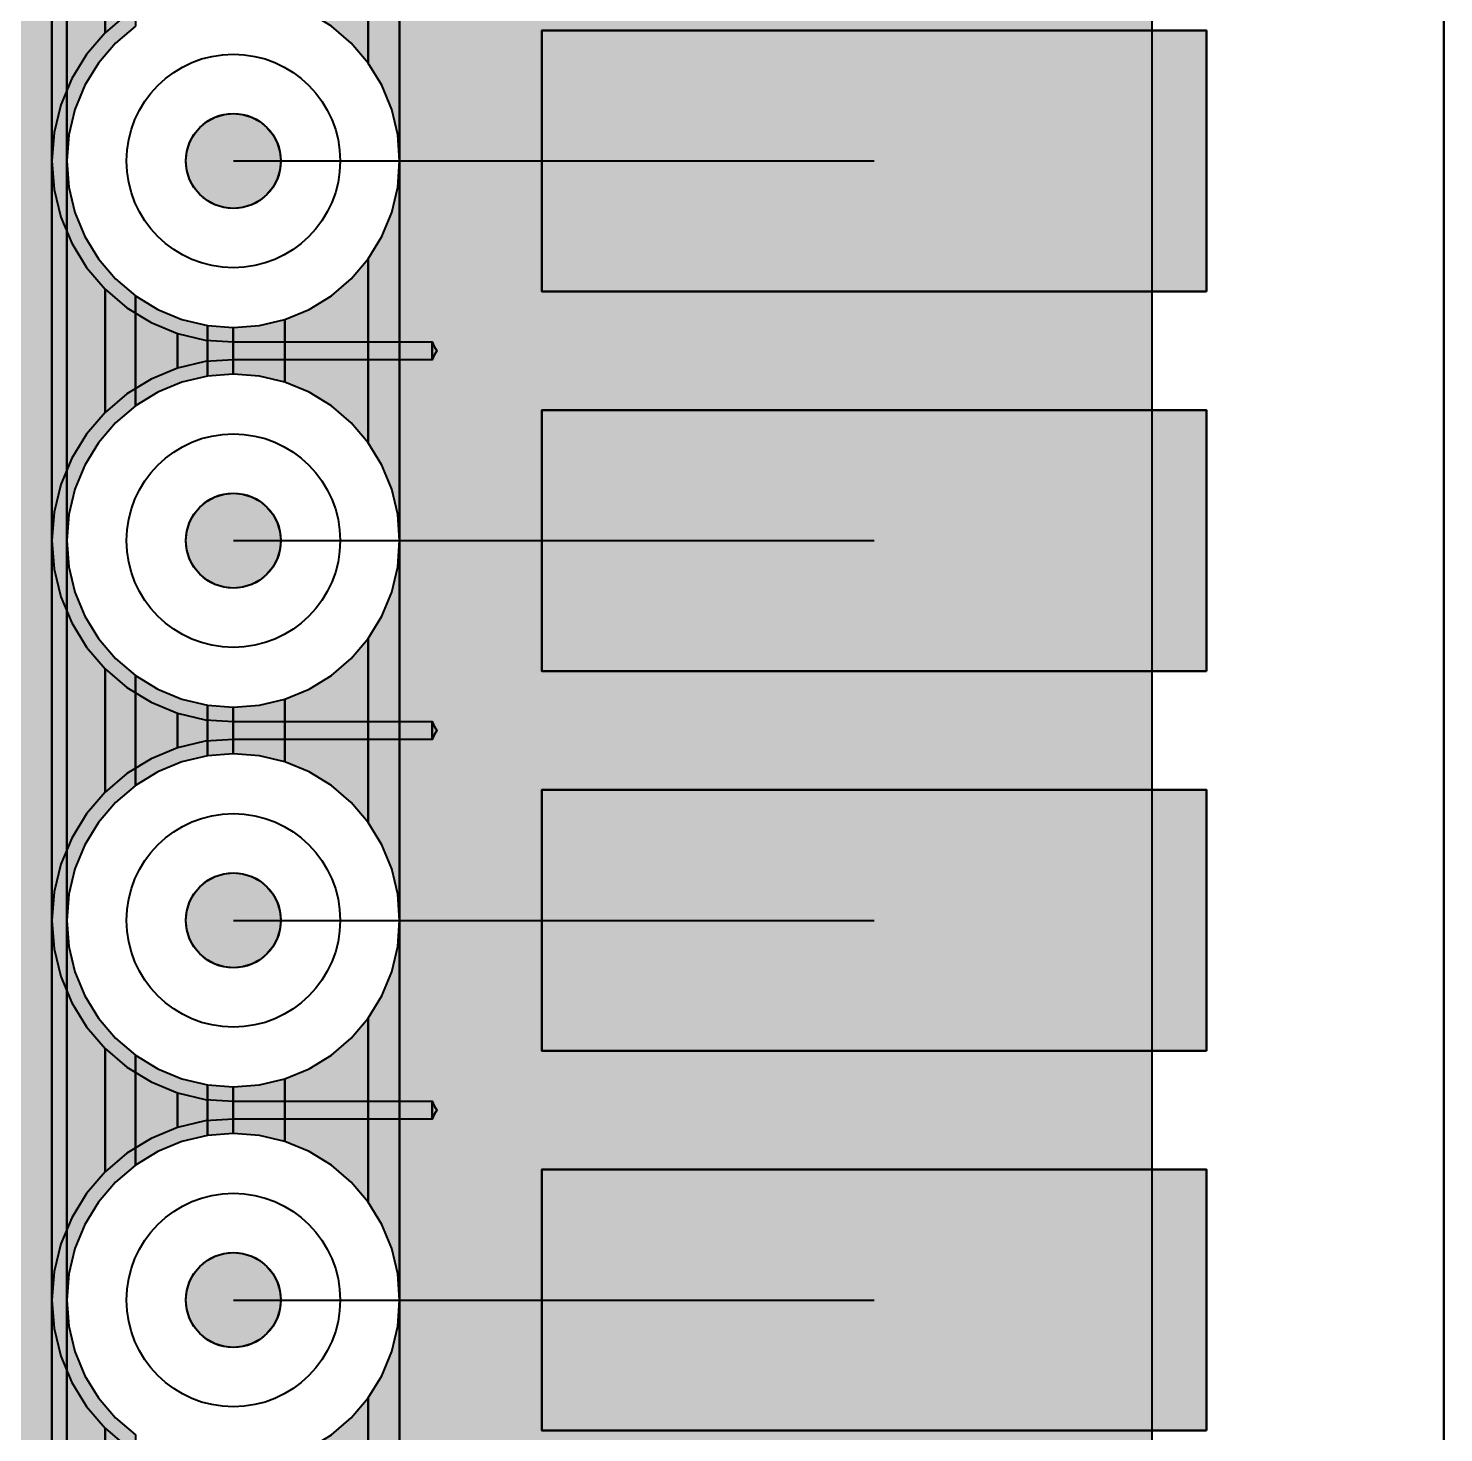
# Model space of a CAD drawing. Header units: millimetres. Extents: x 3.5 to 57, y 2.4 to 42.4.
# Drawn here: x 53.988 to 56.97, y 25.348 to 28.307 of the extents above; entities that cross this region are included whole.
import ezdxf

# ---------------------------------------------------------------- set-up
doc = ezdxf.new("R2010")
doc.units = ezdxf.units.MM
for name, color, linetype in [('bottom_copper', 7, 'Continuous'), ('drill_plated', 7, 'Continuous'), ('outline', 7, 'Continuous'), ('top_copper', 7, 'Continuous'), ('top_silk', 7, 'Continuous')]:
    doc.layers.add(name, color=color, linetype=linetype)

# ---------------------------------------------------------------- blocks, each defined once
blk = doc.blocks.new('Block734')
at = {"layer": 'bottom_copper', "lineweight": 40}
for points in [[(0.1755, 16.9418), (0.1398, 16.9837), (0.0979, 17.0194), (0.0509, 17.0482), (0, 17.0693), (0, 22.5001), (0.1755, 22.5001), (0.1755, 16.9418)], [(0.2415, 16.7354), (0.2383, 16.7903), (0.2254, 16.8439), (0.2043, 16.8948), (0.1755, 16.9418), (0.1755, 22.5001), (0.2415, 22.5001), (0.2415, 16.7354)], [(1.8268, 0), (0.2415, 0), (0.2415, 22.5001), (1.8268, 22.5001), (1.8268, 0)], [(0.2415, 15.9354), (0.2383, 15.9903), (0.2254, 16.0439), (0.2043, 16.0948), (0.1755, 16.1418), (0.1755, 16.529), (0.2043, 16.576), (0.2254, 16.6269), (0.2383, 16.6805), (0.2415, 16.7354), (0.2415, 15.9354)], [(0.1755, 16.1418), (0.1398, 16.1837), (0.0979, 16.2194), (0.0509, 16.2482), (0, 16.2693), (0, 16.4015), (0.0509, 16.4226), (0.0979, 16.4514), (0.1398, 16.4871), (0.1755, 16.529), (0.1755, 16.1418)], [(0, 16.2693), (-0.0536, 16.2822), (-0.1085, 16.2865), (-0.109, 16.2864), (-0.109, 16.3844), (-0.1085, 16.3843), (-0.0536, 16.3886), (0, 16.4015), (0, 16.2693)], [(0.2415, 15.1354), (0.2383, 15.1903), (0.2254, 15.2439), (0.2043, 15.2948), (0.1755, 15.3418), (0.1755, 15.7291), (0.2043, 15.776), (0.2254, 15.8269), (0.2383, 15.8805), (0.2415, 15.9354), (0.2415, 15.1354)], [(0.1755, 15.3418), (0.1398, 15.3837), (0.0979, 15.4194), (0.0509, 15.4482), (0, 15.4693), (0, 15.6015), (0.0509, 15.6226), (0.0979, 15.6514), (0.1398, 15.6872), (0.1755, 15.7291), (0.1755, 15.3418)], [(0, 15.4693), (-0.0536, 15.4822), (-0.1085, 15.4865), (-0.109, 15.4864), (-0.109, 15.5844), (-0.1085, 15.5843), (-0.0536, 15.5887), (0, 15.6015), (0, 15.4693)], [(0.2415, 14.3354), (0.2383, 14.3903), (0.2254, 14.4439), (0.2043, 14.4948), (0.1755, 14.5418), (0.1755, 14.929), (0.2043, 14.976), (0.2254, 15.0269), (0.2383, 15.0805), (0.2415, 15.1354), (0.2415, 14.3354)], [(0.1755, 14.5418), (0.1398, 14.5837), (0.0979, 14.6194), (0.0509, 14.6482), (0, 14.6693), (0, 14.8015), (0.0509, 14.8226), (0.0979, 14.8514), (0.1398, 14.8871), (0.1755, 14.929), (0.1755, 14.5418)], [(0, 14.6693), (-0.0536, 14.6822), (-0.1085, 14.6865), (-0.109, 14.6864), (-0.109, 14.7844), (-0.1085, 14.7843), (-0.0536, 14.7886), (0, 14.8015), (0, 14.6693)], [(0.2415, 13.5354), (0.2383, 13.5903), (0.2254, 13.6439), (0.2043, 13.6948), (0.1755, 13.7418), (0.1755, 14.129), (0.2043, 14.176), (0.2254, 14.2269), (0.2383, 14.2805), (0.2415, 14.3354), (0.2415, 13.5354)], [(0.1755, 13.7418), (0.1398, 13.7837), (0.0979, 13.8194), (0.0509, 13.8482), (0, 13.8693), (0, 14.0015), (0.0509, 14.0226), (0.0979, 14.0514), (0.1398, 14.0871), (0.1755, 14.129), (0.1755, 13.7418)]]:
    blk.add_hatch(color=7, dxfattribs=at).paths.add_polyline_path(points, flags=0)
at = {"layer": 'bottom_copper', "color": 7, "lineweight": 40}
for points in [[(0.1755, 16.9418), (0.1398, 16.9837), (0.0979, 17.0194), (0.0509, 17.0482), (0, 17.0693), (0, 22.5001), (0.1755, 22.5001), (0.1755, 16.9418)], [(0.2415, 16.7354), (0.2383, 16.7903), (0.2254, 16.8439), (0.2043, 16.8948), (0.1755, 16.9418), (0.1755, 22.5001), (0.2415, 22.5001), (0.2415, 16.7354)], [(1.8268, 0), (0.2415, 0), (0.2415, 22.5001), (1.8268, 22.5001), (1.8268, 0)], [(0.2415, 15.9354), (0.2383, 15.9903), (0.2254, 16.0439), (0.2043, 16.0948), (0.1755, 16.1418), (0.1755, 16.529), (0.2043, 16.576), (0.2254, 16.6269), (0.2383, 16.6805), (0.2415, 16.7354), (0.2415, 15.9354)], [(0.1755, 16.1418), (0.1398, 16.1837), (0.0979, 16.2194), (0.0509, 16.2482), (0, 16.2693), (0, 16.4015), (0.0509, 16.4226), (0.0979, 16.4514), (0.1398, 16.4871), (0.1755, 16.529), (0.1755, 16.1418)], [(0, 16.2693), (-0.0536, 16.2822), (-0.1085, 16.2865), (-0.109, 16.2864), (-0.109, 16.3844), (-0.1085, 16.3843), (-0.0536, 16.3886), (0, 16.4015), (0, 16.2693)], [(0.2415, 15.1354), (0.2383, 15.1903), (0.2254, 15.2439), (0.2043, 15.2948), (0.1755, 15.3418), (0.1755, 15.7291), (0.2043, 15.776), (0.2254, 15.8269), (0.2383, 15.8805), (0.2415, 15.9354), (0.2415, 15.1354)], [(0.1755, 15.3418), (0.1398, 15.3837), (0.0979, 15.4194), (0.0509, 15.4482), (0, 15.4693), (0, 15.6015), (0.0509, 15.6226), (0.0979, 15.6514), (0.1398, 15.6872), (0.1755, 15.7291), (0.1755, 15.3418)], [(0, 15.4693), (-0.0536, 15.4822), (-0.1085, 15.4865), (-0.109, 15.4864), (-0.109, 15.5844), (-0.1085, 15.5843), (-0.0536, 15.5887), (0, 15.6015), (0, 15.4693)], [(0.2415, 14.3354), (0.2383, 14.3903), (0.2254, 14.4439), (0.2043, 14.4948), (0.1755, 14.5418), (0.1755, 14.929), (0.2043, 14.976), (0.2254, 15.0269), (0.2383, 15.0805), (0.2415, 15.1354), (0.2415, 14.3354)], [(0.1755, 14.5418), (0.1398, 14.5837), (0.0979, 14.6194), (0.0509, 14.6482), (0, 14.6693), (0, 14.8015), (0.0509, 14.8226), (0.0979, 14.8514), (0.1398, 14.8871), (0.1755, 14.929), (0.1755, 14.5418)], [(0, 14.6693), (-0.0536, 14.6822), (-0.1085, 14.6865), (-0.109, 14.6864), (-0.109, 14.7844), (-0.1085, 14.7843), (-0.0536, 14.7886), (0, 14.8015), (0, 14.6693)], [(0.2415, 13.5354), (0.2383, 13.5903), (0.2254, 13.6439), (0.2043, 13.6948), (0.1755, 13.7418), (0.1755, 14.129), (0.2043, 14.176), (0.2254, 14.2269), (0.2383, 14.2805), (0.2415, 14.3354), (0.2415, 13.5354)], [(0.1755, 13.7418), (0.1398, 13.7837), (0.0979, 13.8194), (0.0509, 13.8482), (0, 13.8693), (0, 14.0015), (0.0509, 14.0226), (0.0979, 14.0514), (0.1398, 14.0871), (0.1755, 14.129), (0.1755, 13.7418)]]:
    blk.add_lwpolyline(points, close=True, dxfattribs=at)
blk = doc.blocks.new('Block2128')
at = {"layer": 'bottom_copper', "lineweight": 40}
for points in [[(4.3404, 8.4999), (0.6267, 8.4999), (0.6267, 31), (4.3404, 31), (4.3404, 8.4999)], [(4.4851, 25.5193), (4.4432, 25.4836), (4.4075, 25.4417), (4.3787, 25.3947), (4.3576, 25.3438), (4.3447, 25.2902), (4.3404, 25.2353), (4.3404, 31), (4.4851, 31), (4.4851, 25.5193)], [(4.4851, 24.7193), (4.4432, 24.6836), (4.4075, 24.6417), (4.3787, 24.5947), (4.3576, 24.5438), (4.3447, 24.4902), (4.3404, 24.4353), (4.3404, 25.2353), (4.3447, 25.1804), (4.3576, 25.1268), (4.3787, 25.0759), (4.4075, 25.0289), (4.4432, 24.987), (4.4851, 24.9513), (4.4851, 24.7193)], [(4.6366, 24.7821), (4.583, 24.7692), (4.5321, 24.7481), (4.4851, 24.7193), (4.4851, 24.9513), (4.5321, 24.9225), (4.583, 24.9014), (4.6366, 24.8885), (4.6366, 24.7821)], [(4.691, 24.7863), (4.6366, 24.7821), (4.6366, 24.8885), (4.691, 24.8843), (4.691, 24.7863)], [(4.4851, 23.9193), (4.4432, 23.8836), (4.4075, 23.8417), (4.3787, 23.7947), (4.3576, 23.7438), (4.3447, 23.6902), (4.3404, 23.6353), (4.3404, 24.4353), (4.3447, 24.3804), (4.3576, 24.3268), (4.3787, 24.2759), (4.4075, 24.229), (4.4432, 24.1871), (4.4851, 24.1513), (4.4851, 23.9193)], [(4.6366, 23.9821), (4.583, 23.9692), (4.5321, 23.9481), (4.4851, 23.9193), (4.4851, 24.1513), (4.5321, 24.1225), (4.583, 24.1014), (4.6366, 24.0886), (4.6366, 23.9821)], [(4.691, 23.9863), (4.6366, 23.9821), (4.6366, 24.0886), (4.691, 24.0843), (4.691, 23.9863)], [(4.4851, 23.1193), (4.4432, 23.0836), (4.4075, 23.0417), (4.3787, 22.9947), (4.3576, 22.9438), (4.3447, 22.8902), (4.3404, 22.8353), (4.3404, 23.6353), (4.3447, 23.5804), (4.3576, 23.5268), (4.3787, 23.4759), (4.4075, 23.4289), (4.4432, 23.387), (4.4851, 23.3513), (4.4851, 23.1193)], [(4.6366, 23.1821), (4.583, 23.1692), (4.5321, 23.1481), (4.4851, 23.1193), (4.4851, 23.3513), (4.5321, 23.3225), (4.583, 23.3014), (4.6366, 23.2885), (4.6366, 23.1821)], [(4.691, 23.1863), (4.6366, 23.1821), (4.6366, 23.2885), (4.691, 23.2843), (4.691, 23.1863)], [(4.4851, 22.3193), (4.4432, 22.2836), (4.4075, 22.2417), (4.3787, 22.1947), (4.3576, 22.1438), (4.3447, 22.0902), (4.3404, 22.0353), (4.3404, 22.8353), (4.3447, 22.7804), (4.3576, 22.7268), (4.3787, 22.6759), (4.4075, 22.6289), (4.4432, 22.587), (4.4851, 22.5513), (4.4851, 22.3193)]]:
    blk.add_hatch(color=7, dxfattribs=at).paths.add_polyline_path(points, flags=0)
at = {"layer": 'bottom_copper', "color": 7, "lineweight": 40}
for points in [[(4.3404, 8.4999), (0.6267, 8.4999), (0.6267, 31), (4.3404, 31), (4.3404, 8.4999)], [(4.4851, 25.5193), (4.4432, 25.4836), (4.4075, 25.4417), (4.3787, 25.3947), (4.3576, 25.3438), (4.3447, 25.2902), (4.3404, 25.2353), (4.3404, 31), (4.4851, 31), (4.4851, 25.5193)], [(4.4851, 24.7193), (4.4432, 24.6836), (4.4075, 24.6417), (4.3787, 24.5947), (4.3576, 24.5438), (4.3447, 24.4902), (4.3404, 24.4353), (4.3404, 25.2353), (4.3447, 25.1804), (4.3576, 25.1268), (4.3787, 25.0759), (4.4075, 25.0289), (4.4432, 24.987), (4.4851, 24.9513), (4.4851, 24.7193)], [(4.6366, 24.7821), (4.583, 24.7692), (4.5321, 24.7481), (4.4851, 24.7193), (4.4851, 24.9513), (4.5321, 24.9225), (4.583, 24.9014), (4.6366, 24.8885), (4.6366, 24.7821)], [(4.691, 24.7863), (4.6366, 24.7821), (4.6366, 24.8885), (4.691, 24.8843), (4.691, 24.7863)], [(4.4851, 23.9193), (4.4432, 23.8836), (4.4075, 23.8417), (4.3787, 23.7947), (4.3576, 23.7438), (4.3447, 23.6902), (4.3404, 23.6353), (4.3404, 24.4353), (4.3447, 24.3804), (4.3576, 24.3268), (4.3787, 24.2759), (4.4075, 24.229), (4.4432, 24.1871), (4.4851, 24.1513), (4.4851, 23.9193)], [(4.6366, 23.9821), (4.583, 23.9692), (4.5321, 23.9481), (4.4851, 23.9193), (4.4851, 24.1513), (4.5321, 24.1225), (4.583, 24.1014), (4.6366, 24.0886), (4.6366, 23.9821)], [(4.691, 23.9863), (4.6366, 23.9821), (4.6366, 24.0886), (4.691, 24.0843), (4.691, 23.9863)], [(4.4851, 23.1193), (4.4432, 23.0836), (4.4075, 23.0417), (4.3787, 22.9947), (4.3576, 22.9438), (4.3447, 22.8902), (4.3404, 22.8353), (4.3404, 23.6353), (4.3447, 23.5804), (4.3576, 23.5268), (4.3787, 23.4759), (4.4075, 23.4289), (4.4432, 23.387), (4.4851, 23.3513), (4.4851, 23.1193)], [(4.6366, 23.1821), (4.583, 23.1692), (4.5321, 23.1481), (4.4851, 23.1193), (4.4851, 23.3513), (4.5321, 23.3225), (4.583, 23.3014), (4.6366, 23.2885), (4.6366, 23.1821)], [(4.691, 23.1863), (4.6366, 23.1821), (4.6366, 23.2885), (4.691, 23.2843), (4.691, 23.1863)], [(4.4851, 22.3193), (4.4432, 22.2836), (4.4075, 22.2417), (4.3787, 22.1947), (4.3576, 22.1438), (4.3447, 22.0902), (4.3404, 22.0353), (4.3404, 22.8353), (4.3447, 22.7804), (4.3576, 22.7268), (4.3787, 22.6759), (4.4075, 22.6289), (4.4432, 22.587), (4.4851, 22.5513), (4.4851, 22.3193)]]:
    blk.add_lwpolyline(points, close=True, dxfattribs=at)
blk = doc.blocks.new('Block21995')
at = {"layer": 'top_copper', "lineweight": 40}
for points in [[(3.6826, 8.4999), (1.7696, 8.4999), (1.7696, 31), (3.6826, 31), (3.6826, 8.4999)], [(3.7946, 25.5055), (3.7556, 25.4599), (3.7243, 25.4088), (3.7013, 25.3534), (3.6873, 25.2951), (3.6826, 25.2353), (3.6826, 31), (3.7946, 31), (3.7946, 25.5055)], [(3.9467, 25.5988), (3.8913, 25.5758), (3.8402, 25.5445), (3.7946, 25.5055), (3.7946, 31), (3.9467, 31), (3.9467, 25.5988)], [(3.7946, 24.7056), (3.7556, 24.6599), (3.7243, 24.6088), (3.7013, 24.5534), (3.6873, 24.4951), (3.6826, 24.4353), (3.6826, 25.2353), (3.6873, 25.1755), (3.7013, 25.1172), (3.7243, 25.0618), (3.7556, 25.0107), (3.7946, 24.9651), (3.7946, 24.7056)], [(3.9467, 24.7988), (3.8913, 24.7758), (3.8402, 24.7445), (3.7946, 24.7056), (3.7946, 24.9651), (3.8402, 24.9261), (3.8913, 24.8948), (3.9467, 24.8718), (3.9467, 24.7988)], [(4.4838, 24.8163), (4.0648, 24.8163), (4.005, 24.8128), (3.9467, 24.7988), (3.9467, 24.8718), (4.005, 24.8578), (4.0648, 24.8543), (4.4838, 24.8543), (4.4838, 24.8163)], [(4.4878, 24.826), (4.4838, 24.8163), (4.4838, 24.8543), (4.4878, 24.8446), (4.4935, 24.8353), (4.4878, 24.826)], [(3.7946, 23.9055), (3.7556, 23.8599), (3.7243, 23.8088), (3.7013, 23.7534), (3.6873, 23.6951), (3.6826, 23.6353), (3.6826, 24.4353), (3.6873, 24.3755), (3.7013, 24.3172), (3.7243, 24.2618), (3.7556, 24.2107), (3.7946, 24.1651), (3.7946, 23.9055)], [(3.9467, 23.9988), (3.8913, 23.9758), (3.8402, 23.9445), (3.7946, 23.9055), (3.7946, 24.1651), (3.8402, 24.1261), (3.8913, 24.0948), (3.9467, 24.0718), (3.9467, 23.9988)], [(4.4838, 24.0163), (4.0648, 24.0163), (4.005, 24.0128), (3.9467, 23.9988), (3.9467, 24.0718), (4.005, 24.0578), (4.0648, 24.0543), (4.4838, 24.0543), (4.4838, 24.0163)], [(4.4878, 24.026), (4.4838, 24.0163), (4.4838, 24.0543), (4.4878, 24.0446), (4.4935, 24.0353), (4.4878, 24.026)], [(3.7946, 23.1055), (3.7556, 23.0599), (3.7243, 23.0088), (3.7013, 22.9534), (3.6873, 22.8951), (3.6826, 22.8353), (3.6826, 23.6353), (3.6873, 23.5755), (3.7013, 23.5172), (3.7243, 23.4618), (3.7556, 23.4107), (3.7946, 23.3651), (3.7946, 23.1055)], [(3.9467, 23.1988), (3.8913, 23.1758), (3.8402, 23.1445), (3.7946, 23.1055), (3.7946, 23.3651), (3.8402, 23.3261), (3.8913, 23.2948), (3.9467, 23.2718), (3.9467, 23.1988)], [(4.4838, 23.2163), (4.0648, 23.2163), (4.005, 23.2128), (3.9467, 23.1988), (3.9467, 23.2718), (4.005, 23.2578), (4.0648, 23.2543), (4.4838, 23.2543), (4.4838, 23.2163)], [(4.4878, 23.226), (4.4838, 23.2163), (4.4838, 23.2543), (4.4878, 23.2446), (4.4935, 23.2353), (4.4878, 23.226)], [(3.7946, 22.3055), (3.7556, 22.2599), (3.7243, 22.2088), (3.7013, 22.1534), (3.6873, 22.0951), (3.6826, 22.0353), (3.6826, 22.8353), (3.6873, 22.7755), (3.7013, 22.7172), (3.7243, 22.6618), (3.7556, 22.6107), (3.7946, 22.5651), (3.7946, 22.3055)], [(3.9467, 22.3988), (3.8913, 22.3758), (3.8402, 22.3445), (3.7946, 22.3055), (3.7946, 22.5651), (3.8402, 22.5261), (3.8913, 22.4948), (3.9467, 22.4718), (3.9467, 22.3988)]]:
    blk.add_hatch(color=7, dxfattribs=at).paths.add_polyline_path(points, flags=0)
at = {"layer": 'top_copper', "color": 7, "lineweight": 40}
for points in [[(3.6826, 8.4999), (1.7696, 8.4999), (1.7696, 31), (3.6826, 31), (3.6826, 8.4999)], [(3.7946, 25.5055), (3.7556, 25.4599), (3.7243, 25.4088), (3.7013, 25.3534), (3.6873, 25.2951), (3.6826, 25.2353), (3.6826, 31), (3.7946, 31), (3.7946, 25.5055)], [(3.9467, 25.5988), (3.8913, 25.5758), (3.8402, 25.5445), (3.7946, 25.5055), (3.7946, 31), (3.9467, 31), (3.9467, 25.5988)], [(3.7946, 24.7056), (3.7556, 24.6599), (3.7243, 24.6088), (3.7013, 24.5534), (3.6873, 24.4951), (3.6826, 24.4353), (3.6826, 25.2353), (3.6873, 25.1755), (3.7013, 25.1172), (3.7243, 25.0618), (3.7556, 25.0107), (3.7946, 24.9651), (3.7946, 24.7056)], [(3.9467, 24.7988), (3.8913, 24.7758), (3.8402, 24.7445), (3.7946, 24.7056), (3.7946, 24.9651), (3.8402, 24.9261), (3.8913, 24.8948), (3.9467, 24.8718), (3.9467, 24.7988)], [(4.4838, 24.8163), (4.0648, 24.8163), (4.005, 24.8128), (3.9467, 24.7988), (3.9467, 24.8718), (4.005, 24.8578), (4.0648, 24.8543), (4.4838, 24.8543), (4.4838, 24.8163)], [(4.4878, 24.826), (4.4838, 24.8163), (4.4838, 24.8543), (4.4878, 24.8446), (4.4935, 24.8353), (4.4878, 24.826)], [(3.7946, 23.9055), (3.7556, 23.8599), (3.7243, 23.8088), (3.7013, 23.7534), (3.6873, 23.6951), (3.6826, 23.6353), (3.6826, 24.4353), (3.6873, 24.3755), (3.7013, 24.3172), (3.7243, 24.2618), (3.7556, 24.2107), (3.7946, 24.1651), (3.7946, 23.9055)], [(3.9467, 23.9988), (3.8913, 23.9758), (3.8402, 23.9445), (3.7946, 23.9055), (3.7946, 24.1651), (3.8402, 24.1261), (3.8913, 24.0948), (3.9467, 24.0718), (3.9467, 23.9988)], [(4.4838, 24.0163), (4.0648, 24.0163), (4.005, 24.0128), (3.9467, 23.9988), (3.9467, 24.0718), (4.005, 24.0578), (4.0648, 24.0543), (4.4838, 24.0543), (4.4838, 24.0163)], [(4.4878, 24.026), (4.4838, 24.0163), (4.4838, 24.0543), (4.4878, 24.0446), (4.4935, 24.0353), (4.4878, 24.026)], [(3.7946, 23.1055), (3.7556, 23.0599), (3.7243, 23.0088), (3.7013, 22.9534), (3.6873, 22.8951), (3.6826, 22.8353), (3.6826, 23.6353), (3.6873, 23.5755), (3.7013, 23.5172), (3.7243, 23.4618), (3.7556, 23.4107), (3.7946, 23.3651), (3.7946, 23.1055)], [(3.9467, 23.1988), (3.8913, 23.1758), (3.8402, 23.1445), (3.7946, 23.1055), (3.7946, 23.3651), (3.8402, 23.3261), (3.8913, 23.2948), (3.9467, 23.2718), (3.9467, 23.1988)], [(4.4838, 23.2163), (4.0648, 23.2163), (4.005, 23.2128), (3.9467, 23.1988), (3.9467, 23.2718), (4.005, 23.2578), (4.0648, 23.2543), (4.4838, 23.2543), (4.4838, 23.2163)], [(4.4878, 23.226), (4.4838, 23.2163), (4.4838, 23.2543), (4.4878, 23.2446), (4.4935, 23.2353), (4.4878, 23.226)], [(3.7946, 22.3055), (3.7556, 22.2599), (3.7243, 22.2088), (3.7013, 22.1534), (3.6873, 22.0951), (3.6826, 22.0353), (3.6826, 22.8353), (3.6873, 22.7755), (3.7013, 22.7172), (3.7243, 22.6618), (3.7556, 22.6107), (3.7946, 22.5651), (3.7946, 22.3055)], [(3.9467, 22.3988), (3.8913, 22.3758), (3.8402, 22.3445), (3.7946, 22.3055), (3.7946, 22.5651), (3.8402, 22.5261), (3.8913, 22.4948), (3.9467, 22.4718), (3.9467, 22.3988)]]:
    blk.add_lwpolyline(points, close=True, dxfattribs=at)

msp = doc.modelspace()

# ---------------------------------------------------------------- hatches: boundary and pattern name
at = {"layer": 'bottom_copper', "lineweight": 40}
for points in [[(54.5184, 28.0076), (54.5127, 27.9888), (54.5034, 27.9715), (54.491, 27.9564), (54.4759, 27.944), (54.4586, 27.9347), (54.4398, 27.929), (54.4203, 27.9271), (54.4008, 27.929), (54.382, 27.9347), (54.3647, 27.944), (54.3496, 27.9564), (54.3372, 27.9715), (54.3279, 27.9888), (54.3222, 28.0076), (54.3203, 28.0271), (54.3222, 28.0466), (54.3279, 28.0654), (54.3372, 28.0827), (54.3496, 28.0978), (54.3647, 28.1102), (54.382, 28.1195), (54.4008, 28.1252), (54.4203, 28.1271), (54.4398, 28.1252), (54.4586, 28.1195), (54.4759, 28.1102), (54.491, 28.0978), (54.5034, 28.0827), (54.5127, 28.0654), (54.5184, 28.0466), (54.5203, 28.0271), (54.5184, 28.0076)], [(54.5184, 27.2076), (54.5127, 27.1888), (54.5034, 27.1715), (54.491, 27.1564), (54.4759, 27.144), (54.4586, 27.1347), (54.4398, 27.129), (54.4203, 27.1271), (54.4008, 27.129), (54.382, 27.1347), (54.3647, 27.144), (54.3496, 27.1564), (54.3372, 27.1715), (54.3279, 27.1888), (54.3222, 27.2076), (54.3203, 27.2271), (54.3222, 27.2466), (54.3279, 27.2654), (54.3372, 27.2827), (54.3496, 27.2978), (54.3647, 27.3102), (54.382, 27.3195), (54.4008, 27.3252), (54.4203, 27.3271), (54.4398, 27.3252), (54.4586, 27.3195), (54.4759, 27.3102), (54.491, 27.2978), (54.5034, 27.2827), (54.5127, 27.2654), (54.5184, 27.2466), (54.5203, 27.2271), (54.5184, 27.2076)], [(54.5184, 26.4076), (54.5127, 26.3888), (54.5034, 26.3715), (54.491, 26.3564), (54.4759, 26.344), (54.4586, 26.3347), (54.4398, 26.329), (54.4203, 26.3271), (54.4008, 26.329), (54.382, 26.3347), (54.3647, 26.344), (54.3496, 26.3564), (54.3372, 26.3715), (54.3279, 26.3888), (54.3222, 26.4076), (54.3203, 26.4271), (54.3222, 26.4466), (54.3279, 26.4654), (54.3372, 26.4827), (54.3496, 26.4978), (54.3647, 26.5102), (54.382, 26.5195), (54.4008, 26.5252), (54.4203, 26.5271), (54.4398, 26.5252), (54.4586, 26.5195), (54.4759, 26.5102), (54.491, 26.4978), (54.5034, 26.4827), (54.5127, 26.4654), (54.5184, 26.4466), (54.5203, 26.4271), (54.5184, 26.4076)], [(54.5184, 25.6076), (54.5127, 25.5888), (54.5034, 25.5715), (54.491, 25.5564), (54.4759, 25.544), (54.4586, 25.5347), (54.4398, 25.529), (54.4203, 25.5271), (54.4008, 25.529), (54.382, 25.5347), (54.3647, 25.544), (54.3496, 25.5564), (54.3372, 25.5715), (54.3279, 25.5888), (54.3222, 25.6076), (54.3203, 25.6271), (54.3222, 25.6466), (54.3279, 25.6654), (54.3372, 25.6827), (54.3496, 25.6978), (54.3647, 25.7102), (54.382, 25.7195), (54.4008, 25.7252), (54.4203, 25.7271), (54.4398, 25.7252), (54.4586, 25.7195), (54.4759, 25.7102), (54.491, 25.6978), (54.5034, 25.6827), (54.5127, 25.6654), (54.5184, 25.6466), (54.5203, 25.6271), (54.5184, 25.6076)]]:
    msp.add_hatch(color=7, dxfattribs=at).paths.add_polyline_path(points, flags=0)
at = {"layer": 'drill_plated', "lineweight": 40}
for points in [[(54.5184, 28.0076), (54.5127, 27.9888), (54.5034, 27.9715), (54.491, 27.9564), (54.4759, 27.944), (54.4586, 27.9347), (54.4398, 27.929), (54.4203, 27.9271), (54.4008, 27.929), (54.382, 27.9347), (54.3647, 27.944), (54.3496, 27.9564), (54.3372, 27.9715), (54.3279, 27.9888), (54.3222, 28.0076), (54.3203, 28.0271), (54.3222, 28.0466), (54.3279, 28.0654), (54.3372, 28.0827), (54.3496, 28.0978), (54.3647, 28.1102), (54.382, 28.1195), (54.4008, 28.1252), (54.4203, 28.1271), (54.4398, 28.1252), (54.4586, 28.1195), (54.4759, 28.1102), (54.491, 28.0978), (54.5034, 28.0827), (54.5127, 28.0654), (54.5184, 28.0466), (54.5203, 28.0271), (54.5184, 28.0076)], [(54.5184, 27.2076), (54.5127, 27.1888), (54.5034, 27.1715), (54.491, 27.1564), (54.4759, 27.144), (54.4586, 27.1347), (54.4398, 27.129), (54.4203, 27.1271), (54.4008, 27.129), (54.382, 27.1347), (54.3647, 27.144), (54.3496, 27.1564), (54.3372, 27.1715), (54.3279, 27.1888), (54.3222, 27.2076), (54.3203, 27.2271), (54.3222, 27.2466), (54.3279, 27.2654), (54.3372, 27.2827), (54.3496, 27.2978), (54.3647, 27.3102), (54.382, 27.3195), (54.4008, 27.3252), (54.4203, 27.3271), (54.4398, 27.3252), (54.4586, 27.3195), (54.4759, 27.3102), (54.491, 27.2978), (54.5034, 27.2827), (54.5127, 27.2654), (54.5184, 27.2466), (54.5203, 27.2271), (54.5184, 27.2076)], [(54.5184, 26.4076), (54.5127, 26.3888), (54.5034, 26.3715), (54.491, 26.3564), (54.4759, 26.344), (54.4586, 26.3347), (54.4398, 26.329), (54.4203, 26.3271), (54.4008, 26.329), (54.382, 26.3347), (54.3647, 26.344), (54.3496, 26.3564), (54.3372, 26.3715), (54.3279, 26.3888), (54.3222, 26.4076), (54.3203, 26.4271), (54.3222, 26.4466), (54.3279, 26.4654), (54.3372, 26.4827), (54.3496, 26.4978), (54.3647, 26.5102), (54.382, 26.5195), (54.4008, 26.5252), (54.4203, 26.5271), (54.4398, 26.5252), (54.4586, 26.5195), (54.4759, 26.5102), (54.491, 26.4978), (54.5034, 26.4827), (54.5127, 26.4654), (54.5184, 26.4466), (54.5203, 26.4271), (54.5184, 26.4076)], [(54.5184, 25.6076), (54.5127, 25.5888), (54.5034, 25.5715), (54.491, 25.5564), (54.4759, 25.544), (54.4586, 25.5347), (54.4398, 25.529), (54.4203, 25.5271), (54.4008, 25.529), (54.382, 25.5347), (54.3647, 25.544), (54.3496, 25.5564), (54.3372, 25.5715), (54.3279, 25.5888), (54.3222, 25.6076), (54.3203, 25.6271), (54.3222, 25.6466), (54.3279, 25.6654), (54.3372, 25.6827), (54.3496, 25.6978), (54.3647, 25.7102), (54.382, 25.7195), (54.4008, 25.7252), (54.4203, 25.7271), (54.4398, 25.7252), (54.4586, 25.7195), (54.4759, 25.7102), (54.491, 25.6978), (54.5034, 25.6827), (54.5127, 25.6654), (54.5184, 25.6466), (54.5203, 25.6271), (54.5184, 25.6076)]]:
    msp.add_hatch(color=7, dxfattribs=at).paths.add_polyline_path(points, flags=0)
at = {"layer": 'top_copper', "lineweight": 40}
for points in [[(56.4703, 27.7521), (55.0703, 27.7521), (55.0703, 28.3021), (56.4703, 28.3021), (56.4703, 27.7521)], [(54.5184, 28.0076), (54.5127, 27.9888), (54.5034, 27.9715), (54.491, 27.9564), (54.4759, 27.944), (54.4586, 27.9347), (54.4398, 27.929), (54.4203, 27.9271), (54.4008, 27.929), (54.382, 27.9347), (54.3647, 27.944), (54.3496, 27.9564), (54.3372, 27.9715), (54.3279, 27.9888), (54.3222, 28.0076), (54.3203, 28.0271), (54.3222, 28.0466), (54.3279, 28.0654), (54.3372, 28.0827), (54.3496, 28.0978), (54.3647, 28.1102), (54.382, 28.1195), (54.4008, 28.1252), (54.4203, 28.1271), (54.4398, 28.1252), (54.4586, 28.1195), (54.4759, 28.1102), (54.491, 28.0978), (54.5034, 28.0827), (54.5127, 28.0654), (54.5184, 28.0466), (54.5203, 28.0271), (54.5184, 28.0076)], [(56.4703, 26.9521), (55.0703, 26.9521), (55.0703, 27.5021), (56.4703, 27.5021), (56.4703, 26.9521)], [(54.5184, 27.2076), (54.5127, 27.1888), (54.5034, 27.1715), (54.491, 27.1564), (54.4759, 27.144), (54.4586, 27.1347), (54.4398, 27.129), (54.4203, 27.1271), (54.4008, 27.129), (54.382, 27.1347), (54.3647, 27.144), (54.3496, 27.1564), (54.3372, 27.1715), (54.3279, 27.1888), (54.3222, 27.2076), (54.3203, 27.2271), (54.3222, 27.2466), (54.3279, 27.2654), (54.3372, 27.2827), (54.3496, 27.2978), (54.3647, 27.3102), (54.382, 27.3195), (54.4008, 27.3252), (54.4203, 27.3271), (54.4398, 27.3252), (54.4586, 27.3195), (54.4759, 27.3102), (54.491, 27.2978), (54.5034, 27.2827), (54.5127, 27.2654), (54.5184, 27.2466), (54.5203, 27.2271), (54.5184, 27.2076)], [(56.4703, 26.1521), (55.0703, 26.1521), (55.0703, 26.7021), (56.4703, 26.7021), (56.4703, 26.1521)], [(54.5184, 26.4076), (54.5127, 26.3888), (54.5034, 26.3715), (54.491, 26.3564), (54.4759, 26.344), (54.4586, 26.3347), (54.4398, 26.329), (54.4203, 26.3271), (54.4008, 26.329), (54.382, 26.3347), (54.3647, 26.344), (54.3496, 26.3564), (54.3372, 26.3715), (54.3279, 26.3888), (54.3222, 26.4076), (54.3203, 26.4271), (54.3222, 26.4466), (54.3279, 26.4654), (54.3372, 26.4827), (54.3496, 26.4978), (54.3647, 26.5102), (54.382, 26.5195), (54.4008, 26.5252), (54.4203, 26.5271), (54.4398, 26.5252), (54.4586, 26.5195), (54.4759, 26.5102), (54.491, 26.4978), (54.5034, 26.4827), (54.5127, 26.4654), (54.5184, 26.4466), (54.5203, 26.4271), (54.5184, 26.4076)], [(56.4703, 25.3521), (55.0703, 25.3521), (55.0703, 25.9021), (56.4703, 25.9021), (56.4703, 25.3521)], [(54.5184, 25.6076), (54.5127, 25.5888), (54.5034, 25.5715), (54.491, 25.5564), (54.4759, 25.544), (54.4586, 25.5347), (54.4398, 25.529), (54.4203, 25.5271), (54.4008, 25.529), (54.382, 25.5347), (54.3647, 25.544), (54.3496, 25.5564), (54.3372, 25.5715), (54.3279, 25.5888), (54.3222, 25.6076), (54.3203, 25.6271), (54.3222, 25.6466), (54.3279, 25.6654), (54.3372, 25.6827), (54.3496, 25.6978), (54.3647, 25.7102), (54.382, 25.7195), (54.4008, 25.7252), (54.4203, 25.7271), (54.4398, 25.7252), (54.4586, 25.7195), (54.4759, 25.7102), (54.491, 25.6978), (54.5034, 25.6827), (54.5127, 25.6654), (54.5184, 25.6466), (54.5203, 25.6271), (54.5184, 25.6076)]]:
    msp.add_hatch(color=7, dxfattribs=at).paths.add_polyline_path(points, flags=0)

# ---------------------------------------------------------------- linework, layer by layer
at = {"layer": 'bottom_copper', "color": 7, "lineweight": 40}
for p, q in [((56.3556, 33.7918), (56.3556, 11.2917)), ((54.2139, 28.3111), (54.172, 28.2754)), ((54.6686, 28.2754), (54.6267, 28.3111)), ((54.172, 28.2754), (54.1363, 28.2335)), ((54.7043, 28.2335), (54.6686, 28.2754)), ((54.1363, 28.2335), (54.1075, 28.1865)), ((54.7331, 28.1865), (54.7043, 28.2335)), ((54.1075, 28.1865), (54.0864, 28.1356)), ((54.7542, 28.1356), (54.7331, 28.1865)), ((54.0864, 28.1356), (54.0735, 28.082)), ((54.7671, 28.082), (54.7542, 28.1356)), ((54.0735, 28.082), (54.0692, 28.0271)), ((54.7703, 28.0271), (54.7671, 28.082)), ((54.0692, 28.0271), (54.0735, 27.9722)), ((54.7671, 27.9722), (54.7703, 28.0271)), ((54.0735, 27.9722), (54.0864, 27.9186)), ((54.7542, 27.9186), (54.7671, 27.9722)), ((54.0864, 27.9186), (54.1075, 27.8677)), ((54.7331, 27.8677), (54.7542, 27.9186)), ((54.1075, 27.8677), (54.1363, 27.8207)), ((54.7043, 27.8207), (54.7331, 27.8677)), ((54.1363, 27.8207), (54.172, 27.7788)), ((54.6686, 27.7788), (54.7043, 27.8207)), ((54.172, 27.7788), (54.2139, 27.7431)), ((54.6267, 27.7431), (54.6686, 27.7788)), ((54.2139, 27.7431), (54.2609, 27.7143)), ((54.5797, 27.7143), (54.6267, 27.7431)), ((54.2609, 27.7143), (54.3118, 27.6932)), ((54.5288, 27.6932), (54.5797, 27.7143)), ((54.3118, 27.6932), (54.3654, 27.6803)), ((54.3654, 27.6803), (54.4198, 27.6761)), ((54.4198, 27.5781), (54.4198, 27.6761)), ((54.4198, 27.6761), (54.4203, 27.676)), ((54.4198, 27.6761), (54.4198, 27.5781)), ((54.4203, 27.676), (54.4752, 27.6803)), ((54.4752, 27.6803), (54.5288, 27.6932)), ((54.3118, 27.561), (54.2609, 27.5399)), ((54.3654, 27.5739), (54.3118, 27.561)), ((54.4198, 27.5781), (54.3654, 27.5739)), ((54.4203, 27.5782), (54.4198, 27.5781)), ((54.4752, 27.5739), (54.4203, 27.5782)), ((54.5288, 27.561), (54.4752, 27.5739)), ((54.5797, 27.5399), (54.5288, 27.561)), ((54.2609, 27.5399), (54.2139, 27.5111)), ((54.6267, 27.5111), (54.5797, 27.5399)), ((54.2139, 27.5111), (54.172, 27.4754)), ((54.6686, 27.4754), (54.6267, 27.5111)), ((54.172, 27.4754), (54.1363, 27.4335)), ((54.7043, 27.4335), (54.6686, 27.4754)), ((54.1363, 27.4335), (54.1075, 27.3865)), ((54.7331, 27.3865), (54.7043, 27.4335)), ((54.1075, 27.3865), (54.0864, 27.3356)), ((54.7542, 27.3356), (54.7331, 27.3865)), ((54.0864, 27.3356), (54.0735, 27.282)), ((54.7671, 27.282), (54.7542, 27.3356)), ((54.0735, 27.282), (54.0692, 27.2271)), ((54.7703, 27.2271), (54.7671, 27.282)), ((54.0692, 27.2271), (54.0735, 27.1722)), ((54.7671, 27.1722), (54.7703, 27.2271)), ((54.0735, 27.1722), (54.0864, 27.1186)), ((54.7542, 27.1186), (54.7671, 27.1722)), ((54.0864, 27.1186), (54.1075, 27.0677)), ((54.7331, 27.0677), (54.7542, 27.1186)), ((54.1075, 27.0677), (54.1363, 27.0208)), ((54.7043, 27.0208), (54.7331, 27.0677)), ((54.1363, 27.0208), (54.172, 26.9789)), ((54.6686, 26.9789), (54.7043, 27.0208)), ((54.172, 26.9789), (54.2139, 26.9431)), ((54.6267, 26.9431), (54.6686, 26.9789)), ((54.2139, 26.9431), (54.2609, 26.9143)), ((54.5797, 26.9143), (54.6267, 26.9431)), ((54.2609, 26.9143), (54.3118, 26.8932)), ((54.5288, 26.8932), (54.5797, 26.9143)), ((54.3118, 26.8932), (54.3654, 26.8804)), ((54.3654, 26.8804), (54.4198, 26.8761)), ((54.4198, 26.7781), (54.4198, 26.8761)), ((54.4198, 26.8761), (54.4203, 26.876)), ((54.4198, 26.8761), (54.4198, 26.7781)), ((54.4203, 26.876), (54.4752, 26.8804)), ((54.4752, 26.8804), (54.5288, 26.8932)), ((54.3118, 26.761), (54.2609, 26.7399)), ((54.3654, 26.7739), (54.3118, 26.761)), ((54.4198, 26.7781), (54.3654, 26.7739)), ((54.4203, 26.7782), (54.4198, 26.7781)), ((54.4752, 26.7739), (54.4203, 26.7782)), ((54.5288, 26.761), (54.4752, 26.7739)), ((54.5797, 26.7399), (54.5288, 26.761)), ((54.2609, 26.7399), (54.2139, 26.7111)), ((54.6267, 26.7111), (54.5797, 26.7399)), ((54.2139, 26.7111), (54.172, 26.6754)), ((54.6686, 26.6754), (54.6267, 26.7111)), ((54.172, 26.6754), (54.1363, 26.6335)), ((54.7043, 26.6335), (54.6686, 26.6754)), ((54.1363, 26.6335), (54.1075, 26.5865)), ((54.7331, 26.5865), (54.7043, 26.6335)), ((54.1075, 26.5865), (54.0864, 26.5356)), ((54.7542, 26.5356), (54.7331, 26.5865)), ((54.0864, 26.5356), (54.0735, 26.482)), ((54.7671, 26.482), (54.7542, 26.5356)), ((54.0735, 26.482), (54.0692, 26.4271)), ((54.7703, 26.4271), (54.7671, 26.482)), ((54.0692, 26.4271), (54.0735, 26.3722)), ((54.7671, 26.3722), (54.7703, 26.4271)), ((54.0735, 26.3722), (54.0864, 26.3186)), ((54.7542, 26.3186), (54.7671, 26.3722)), ((54.0864, 26.3186), (54.1075, 26.2677)), ((54.7331, 26.2677), (54.7542, 26.3186)), ((54.1075, 26.2677), (54.1363, 26.2207)), ((54.7043, 26.2207), (54.7331, 26.2677)), ((54.1363, 26.2207), (54.172, 26.1788)), ((54.6686, 26.1788), (54.7043, 26.2207)), ((54.172, 26.1788), (54.2139, 26.1431)), ((54.6267, 26.1431), (54.6686, 26.1788)), ((54.2139, 26.1431), (54.2609, 26.1143)), ((54.5797, 26.1143), (54.6267, 26.1431)), ((54.2609, 26.1143), (54.3118, 26.0932)), ((54.5288, 26.0932), (54.5797, 26.1143)), ((54.3118, 26.0932), (54.3654, 26.0803)), ((54.3654, 26.0803), (54.4198, 26.0761)), ((54.4198, 25.9781), (54.4198, 26.0761)), ((54.4198, 26.0761), (54.4203, 26.076)), ((54.4198, 26.0761), (54.4198, 25.9781)), ((54.4203, 26.076), (54.4752, 26.0803)), ((54.4752, 26.0803), (54.5288, 26.0932)), ((54.4198, 25.9781), (54.3654, 25.9739)), ((54.4203, 25.9782), (54.4198, 25.9781)), ((54.4752, 25.9739), (54.4203, 25.9782)), ((54.3118, 25.961), (54.2609, 25.9399)), ((54.3654, 25.9739), (54.3118, 25.961)), ((54.5288, 25.961), (54.4752, 25.9739)), ((54.5797, 25.9399), (54.5288, 25.961)), ((54.2609, 25.9399), (54.2139, 25.9111)), ((54.6267, 25.9111), (54.5797, 25.9399)), ((54.2139, 25.9111), (54.172, 25.8754)), ((54.6686, 25.8754), (54.6267, 25.9111)), ((54.172, 25.8754), (54.1363, 25.8335)), ((54.7043, 25.8335), (54.6686, 25.8754)), ((54.1363, 25.8335), (54.1075, 25.7865)), ((54.7331, 25.7865), (54.7043, 25.8335)), ((54.1075, 25.7865), (54.0864, 25.7356)), ((54.7542, 25.7356), (54.7331, 25.7865)), ((54.0864, 25.7356), (54.0735, 25.682)), ((54.7671, 25.682), (54.7542, 25.7356)), ((54.0735, 25.682), (54.0692, 25.6271)), ((54.7703, 25.6271), (54.7671, 25.682)), ((54.0692, 25.6271), (54.0735, 25.5722)), ((54.7671, 25.5722), (54.7703, 25.6271)), ((54.0735, 25.5722), (54.0864, 25.5186)), ((54.7542, 25.5186), (54.7671, 25.5722)), ((54.0864, 25.5186), (54.1075, 25.4677)), ((54.7331, 25.4677), (54.7542, 25.5186)), ((54.1075, 25.4677), (54.1363, 25.4207)), ((54.7043, 25.4207), (54.7331, 25.4677)), ((54.1363, 25.4207), (54.172, 25.3788)), ((54.6686, 25.3788), (54.7043, 25.4207)), ((54.172, 25.3788), (54.2139, 25.3431)), ((54.6267, 25.3431), (54.6686, 25.3788))]:
    msp.add_line(p, q, dxfattribs=at)
for points in [[(54.5184, 28.0076), (54.5127, 27.9888), (54.5034, 27.9715), (54.491, 27.9564), (54.4759, 27.944), (54.4586, 27.9347), (54.4398, 27.929), (54.4203, 27.9271), (54.4008, 27.929), (54.382, 27.9347), (54.3647, 27.944), (54.3496, 27.9564), (54.3372, 27.9715), (54.3279, 27.9888), (54.3222, 28.0076), (54.3203, 28.0271), (54.3222, 28.0466), (54.3279, 28.0654), (54.3372, 28.0827), (54.3496, 28.0978), (54.3647, 28.1102), (54.382, 28.1195), (54.4008, 28.1252), (54.4203, 28.1271), (54.4398, 28.1252), (54.4586, 28.1195), (54.4759, 28.1102), (54.491, 28.0978), (54.5034, 28.0827), (54.5127, 28.0654), (54.5184, 28.0466), (54.5203, 28.0271), (54.5184, 28.0076)], [(54.5184, 27.2076), (54.5127, 27.1888), (54.5034, 27.1715), (54.491, 27.1564), (54.4759, 27.144), (54.4586, 27.1347), (54.4398, 27.129), (54.4203, 27.1271), (54.4008, 27.129), (54.382, 27.1347), (54.3647, 27.144), (54.3496, 27.1564), (54.3372, 27.1715), (54.3279, 27.1888), (54.3222, 27.2076), (54.3203, 27.2271), (54.3222, 27.2466), (54.3279, 27.2654), (54.3372, 27.2827), (54.3496, 27.2978), (54.3647, 27.3102), (54.382, 27.3195), (54.4008, 27.3252), (54.4203, 27.3271), (54.4398, 27.3252), (54.4586, 27.3195), (54.4759, 27.3102), (54.491, 27.2978), (54.5034, 27.2827), (54.5127, 27.2654), (54.5184, 27.2466), (54.5203, 27.2271), (54.5184, 27.2076)], [(54.5184, 26.4076), (54.5127, 26.3888), (54.5034, 26.3715), (54.491, 26.3564), (54.4759, 26.344), (54.4586, 26.3347), (54.4398, 26.329), (54.4203, 26.3271), (54.4008, 26.329), (54.382, 26.3347), (54.3647, 26.344), (54.3496, 26.3564), (54.3372, 26.3715), (54.3279, 26.3888), (54.3222, 26.4076), (54.3203, 26.4271), (54.3222, 26.4466), (54.3279, 26.4654), (54.3372, 26.4827), (54.3496, 26.4978), (54.3647, 26.5102), (54.382, 26.5195), (54.4008, 26.5252), (54.4203, 26.5271), (54.4398, 26.5252), (54.4586, 26.5195), (54.4759, 26.5102), (54.491, 26.4978), (54.5034, 26.4827), (54.5127, 26.4654), (54.5184, 26.4466), (54.5203, 26.4271), (54.5184, 26.4076)], [(54.5184, 25.6076), (54.5127, 25.5888), (54.5034, 25.5715), (54.491, 25.5564), (54.4759, 25.544), (54.4586, 25.5347), (54.4398, 25.529), (54.4203, 25.5271), (54.4008, 25.529), (54.382, 25.5347), (54.3647, 25.544), (54.3496, 25.5564), (54.3372, 25.5715), (54.3279, 25.5888), (54.3222, 25.6076), (54.3203, 25.6271), (54.3222, 25.6466), (54.3279, 25.6654), (54.3372, 25.6827), (54.3496, 25.6978), (54.3647, 25.7102), (54.382, 25.7195), (54.4008, 25.7252), (54.4203, 25.7271), (54.4398, 25.7252), (54.4586, 25.7195), (54.4759, 25.7102), (54.491, 25.6978), (54.5034, 25.6827), (54.5127, 25.6654), (54.5184, 25.6466), (54.5203, 25.6271), (54.5184, 25.6076)]]:
    msp.add_lwpolyline(points, close=True, dxfattribs=at)
for centre, major_axis in [((54.4203, 28.0271), (0.225, 0)), ((54.4203, 28.0271), (0.1, 0)), ((54.4203, 27.2271), (0.225, 0)), ((54.4203, 27.2271), (0.1, 0)), ((54.4203, 26.4271), (0.225, 0)), ((54.4203, 26.4271), (0.1, 0)), ((54.4203, 25.6271), (0.225, 0)), ((54.4203, 25.6271), (0.1, 0))]:
    msp.add_ellipse(centre, major_axis=major_axis, ratio=1, dxfattribs=at)
at = {"layer": 'drill_plated', "color": 7, "lineweight": 40}
for points in [[(54.5184, 28.0076), (54.5127, 27.9888), (54.5034, 27.9715), (54.491, 27.9564), (54.4759, 27.944), (54.4586, 27.9347), (54.4398, 27.929), (54.4203, 27.9271), (54.4008, 27.929), (54.382, 27.9347), (54.3647, 27.944), (54.3496, 27.9564), (54.3372, 27.9715), (54.3279, 27.9888), (54.3222, 28.0076), (54.3203, 28.0271), (54.3222, 28.0466), (54.3279, 28.0654), (54.3372, 28.0827), (54.3496, 28.0978), (54.3647, 28.1102), (54.382, 28.1195), (54.4008, 28.1252), (54.4203, 28.1271), (54.4398, 28.1252), (54.4586, 28.1195), (54.4759, 28.1102), (54.491, 28.0978), (54.5034, 28.0827), (54.5127, 28.0654), (54.5184, 28.0466), (54.5203, 28.0271), (54.5184, 28.0076)], [(54.5184, 27.2076), (54.5127, 27.1888), (54.5034, 27.1715), (54.491, 27.1564), (54.4759, 27.144), (54.4586, 27.1347), (54.4398, 27.129), (54.4203, 27.1271), (54.4008, 27.129), (54.382, 27.1347), (54.3647, 27.144), (54.3496, 27.1564), (54.3372, 27.1715), (54.3279, 27.1888), (54.3222, 27.2076), (54.3203, 27.2271), (54.3222, 27.2466), (54.3279, 27.2654), (54.3372, 27.2827), (54.3496, 27.2978), (54.3647, 27.3102), (54.382, 27.3195), (54.4008, 27.3252), (54.4203, 27.3271), (54.4398, 27.3252), (54.4586, 27.3195), (54.4759, 27.3102), (54.491, 27.2978), (54.5034, 27.2827), (54.5127, 27.2654), (54.5184, 27.2466), (54.5203, 27.2271), (54.5184, 27.2076)], [(54.5184, 26.4076), (54.5127, 26.3888), (54.5034, 26.3715), (54.491, 26.3564), (54.4759, 26.344), (54.4586, 26.3347), (54.4398, 26.329), (54.4203, 26.3271), (54.4008, 26.329), (54.382, 26.3347), (54.3647, 26.344), (54.3496, 26.3564), (54.3372, 26.3715), (54.3279, 26.3888), (54.3222, 26.4076), (54.3203, 26.4271), (54.3222, 26.4466), (54.3279, 26.4654), (54.3372, 26.4827), (54.3496, 26.4978), (54.3647, 26.5102), (54.382, 26.5195), (54.4008, 26.5252), (54.4203, 26.5271), (54.4398, 26.5252), (54.4586, 26.5195), (54.4759, 26.5102), (54.491, 26.4978), (54.5034, 26.4827), (54.5127, 26.4654), (54.5184, 26.4466), (54.5203, 26.4271), (54.5184, 26.4076)], [(54.5184, 25.6076), (54.5127, 25.5888), (54.5034, 25.5715), (54.491, 25.5564), (54.4759, 25.544), (54.4586, 25.5347), (54.4398, 25.529), (54.4203, 25.5271), (54.4008, 25.529), (54.382, 25.5347), (54.3647, 25.544), (54.3496, 25.5564), (54.3372, 25.5715), (54.3279, 25.5888), (54.3222, 25.6076), (54.3203, 25.6271), (54.3222, 25.6466), (54.3279, 25.6654), (54.3372, 25.6827), (54.3496, 25.6978), (54.3647, 25.7102), (54.382, 25.7195), (54.4008, 25.7252), (54.4203, 25.7271), (54.4398, 25.7252), (54.4586, 25.7195), (54.4759, 25.7102), (54.491, 25.6978), (54.5034, 25.6827), (54.5127, 25.6654), (54.5184, 25.6466), (54.5203, 25.6271), (54.5184, 25.6076)]]:
    msp.add_lwpolyline(points, close=True, dxfattribs=at)
for centre in [(54.4203, 28.0271), (54.4203, 27.2271), (54.4203, 26.4271), (54.4203, 25.6271)]:
    msp.add_ellipse(centre, major_axis=(0.1, 0), ratio=1, dxfattribs=at)
at = {"layer": 'outline', "color": 7, "lineweight": 40}
msp.add_line((56.9703, 10.4271), (56.9703, 34.4271), dxfattribs=at)
at = {"layer": 'top_copper', "color": 7, "lineweight": 40}
for p, q in [((54.1957, 28.3363), (54.1501, 28.2973)), ((55.0703, 28.3021), (55.0703, 27.7521)), ((56.4703, 28.3021), (55.0703, 28.3021)), ((56.4703, 27.7521), (56.4703, 28.3021)), ((54.1501, 28.2973), (54.1111, 28.2517)), ((54.1111, 28.2517), (54.0798, 28.2006)), ((54.0798, 28.2006), (54.0568, 28.1452)), ((54.0568, 28.1452), (54.0428, 28.0869)), ((54.0428, 28.0869), (54.0381, 28.0271)), ((54.0381, 28.0271), (54.0428, 27.9673)), ((54.4203, 28.0271), (55.7703, 28.0271)), ((54.0428, 27.9673), (54.0568, 27.909)), ((54.0568, 27.909), (54.0798, 27.8536)), ((54.0798, 27.8536), (54.1111, 27.8025)), ((54.1111, 27.8025), (54.1501, 27.7569)), ((54.1501, 27.7569), (54.1957, 27.7179)), ((55.0703, 27.7521), (56.4703, 27.7521)), ((54.1957, 27.7179), (54.2468, 27.6866)), ((54.2468, 27.6866), (54.3022, 27.6636)), ((54.3022, 27.6636), (54.3605, 27.6496)), ((54.3605, 27.6496), (54.4203, 27.6461)), ((54.4203, 27.6461), (54.8393, 27.6461)), ((54.8393, 27.6461), (54.8433, 27.6364)), ((54.8433, 27.6178), (54.8393, 27.6081)), ((54.8433, 27.6364), (54.849, 27.6271)), ((54.849, 27.6271), (54.8433, 27.6178)), ((54.3022, 27.5906), (54.2468, 27.5676)), ((54.3605, 27.6046), (54.3022, 27.5906)), ((54.4203, 27.6081), (54.3605, 27.6046)), ((54.8393, 27.6081), (54.4203, 27.6081)), ((54.2468, 27.5676), (54.1957, 27.5363)), ((54.1957, 27.5363), (54.1501, 27.4974)), ((54.1501, 27.4974), (54.1111, 27.4517)), ((55.0703, 27.5021), (55.0703, 26.9521)), ((56.4703, 27.5021), (55.0703, 27.5021)), ((56.4703, 26.9521), (56.4703, 27.5021)), ((54.1111, 27.4517), (54.0798, 27.4006)), ((54.0798, 27.4006), (54.0568, 27.3452)), ((54.0568, 27.3452), (54.0428, 27.2869)), ((54.0428, 27.2869), (54.0381, 27.2271)), ((54.0381, 27.2271), (54.0428, 27.1673)), ((54.4203, 27.2271), (55.7703, 27.2271)), ((54.0428, 27.1673), (54.0568, 27.109)), ((54.0568, 27.109), (54.0798, 27.0536)), ((54.0798, 27.0536), (54.1111, 27.0025)), ((54.1111, 27.0025), (54.1501, 26.9569)), ((54.1501, 26.9569), (54.1957, 26.9179)), ((55.0703, 26.9521), (56.4703, 26.9521)), ((54.1957, 26.9179), (54.2468, 26.8866)), ((54.2468, 26.8866), (54.3022, 26.8636)), ((54.3022, 26.8636), (54.3605, 26.8496)), ((54.3605, 26.8496), (54.4203, 26.8461)), ((54.4203, 26.8461), (54.8393, 26.8461)), ((54.8393, 26.8461), (54.8433, 26.8364)), ((54.8433, 26.8178), (54.8393, 26.8081)), ((54.8433, 26.8364), (54.849, 26.8271)), ((54.849, 26.8271), (54.8433, 26.8178)), ((54.3022, 26.7906), (54.2468, 26.7676)), ((54.3605, 26.8046), (54.3022, 26.7906)), ((54.4203, 26.8081), (54.3605, 26.8046)), ((54.8393, 26.8081), (54.4203, 26.8081)), ((54.2468, 26.7676), (54.1957, 26.7363)), ((54.1957, 26.7363), (54.1501, 26.6973)), ((54.1501, 26.6973), (54.1111, 26.6517)), ((55.0703, 26.7021), (55.0703, 26.1521)), ((56.4703, 26.7021), (55.0703, 26.7021)), ((56.4703, 26.1521), (56.4703, 26.7021)), ((54.1111, 26.6517), (54.0798, 26.6006)), ((54.0798, 26.6006), (54.0568, 26.5452)), ((54.0568, 26.5452), (54.0428, 26.4869)), ((54.0428, 26.4869), (54.0381, 26.4271)), ((54.0381, 26.4271), (54.0428, 26.3673)), ((54.4203, 26.4271), (55.7703, 26.4271)), ((54.0428, 26.3673), (54.0568, 26.309)), ((54.0568, 26.309), (54.0798, 26.2536)), ((54.0798, 26.2536), (54.1111, 26.2025)), ((54.1111, 26.2025), (54.1501, 26.1569)), ((54.1501, 26.1569), (54.1957, 26.1179)), ((55.0703, 26.1521), (56.4703, 26.1521)), ((54.1957, 26.1179), (54.2468, 26.0866)), ((54.2468, 26.0866), (54.3022, 26.0636)), ((54.3022, 26.0636), (54.3605, 26.0496)), ((54.3605, 26.0496), (54.4203, 26.0461)), ((54.4203, 26.0461), (54.8393, 26.0461)), ((54.8393, 26.0461), (54.8433, 26.0364)), ((54.8433, 26.0364), (54.849, 26.0271)), ((54.3605, 26.0046), (54.3022, 25.9906)), ((54.4203, 26.0081), (54.3605, 26.0046)), ((54.8393, 26.0081), (54.4203, 26.0081)), ((54.8433, 26.0178), (54.8393, 26.0081)), ((54.849, 26.0271), (54.8433, 26.0178)), ((54.3022, 25.9906), (54.2468, 25.9676)), ((54.2468, 25.9676), (54.1957, 25.9363)), ((54.1957, 25.9363), (54.1501, 25.8973)), ((54.1501, 25.8973), (54.1111, 25.8517)), ((55.0703, 25.9021), (55.0703, 25.3521)), ((56.4703, 25.9021), (55.0703, 25.9021)), ((56.4703, 25.3521), (56.4703, 25.9021)), ((54.1111, 25.8517), (54.0798, 25.8006)), ((54.0798, 25.8006), (54.0568, 25.7452)), ((54.0568, 25.7452), (54.0428, 25.6869)), ((54.0428, 25.6869), (54.0381, 25.6271)), ((54.0381, 25.6271), (54.0428, 25.5673)), ((54.4203, 25.6271), (55.7703, 25.6271)), ((54.0428, 25.5673), (54.0568, 25.509)), ((54.0568, 25.509), (54.0798, 25.4536)), ((54.0798, 25.4536), (54.1111, 25.4025)), ((54.1111, 25.4025), (54.1501, 25.3569)), ((54.1501, 25.3569), (54.1957, 25.3179)), ((55.0703, 25.3521), (56.4703, 25.3521))]:
    msp.add_line(p, q, dxfattribs=at)
for points in [[(56.4703, 27.7521), (55.0703, 27.7521), (55.0703, 28.3021), (56.4703, 28.3021), (56.4703, 27.7521)], [(54.5184, 28.0076), (54.5127, 27.9888), (54.5034, 27.9715), (54.491, 27.9564), (54.4759, 27.944), (54.4586, 27.9347), (54.4398, 27.929), (54.4203, 27.9271), (54.4008, 27.929), (54.382, 27.9347), (54.3647, 27.944), (54.3496, 27.9564), (54.3372, 27.9715), (54.3279, 27.9888), (54.3222, 28.0076), (54.3203, 28.0271), (54.3222, 28.0466), (54.3279, 28.0654), (54.3372, 28.0827), (54.3496, 28.0978), (54.3647, 28.1102), (54.382, 28.1195), (54.4008, 28.1252), (54.4203, 28.1271), (54.4398, 28.1252), (54.4586, 28.1195), (54.4759, 28.1102), (54.491, 28.0978), (54.5034, 28.0827), (54.5127, 28.0654), (54.5184, 28.0466), (54.5203, 28.0271), (54.5184, 28.0076)], [(56.4703, 26.9521), (55.0703, 26.9521), (55.0703, 27.5021), (56.4703, 27.5021), (56.4703, 26.9521)], [(54.5184, 27.2076), (54.5127, 27.1888), (54.5034, 27.1715), (54.491, 27.1564), (54.4759, 27.144), (54.4586, 27.1347), (54.4398, 27.129), (54.4203, 27.1271), (54.4008, 27.129), (54.382, 27.1347), (54.3647, 27.144), (54.3496, 27.1564), (54.3372, 27.1715), (54.3279, 27.1888), (54.3222, 27.2076), (54.3203, 27.2271), (54.3222, 27.2466), (54.3279, 27.2654), (54.3372, 27.2827), (54.3496, 27.2978), (54.3647, 27.3102), (54.382, 27.3195), (54.4008, 27.3252), (54.4203, 27.3271), (54.4398, 27.3252), (54.4586, 27.3195), (54.4759, 27.3102), (54.491, 27.2978), (54.5034, 27.2827), (54.5127, 27.2654), (54.5184, 27.2466), (54.5203, 27.2271), (54.5184, 27.2076)], [(56.4703, 26.1521), (55.0703, 26.1521), (55.0703, 26.7021), (56.4703, 26.7021), (56.4703, 26.1521)], [(54.5184, 26.4076), (54.5127, 26.3888), (54.5034, 26.3715), (54.491, 26.3564), (54.4759, 26.344), (54.4586, 26.3347), (54.4398, 26.329), (54.4203, 26.3271), (54.4008, 26.329), (54.382, 26.3347), (54.3647, 26.344), (54.3496, 26.3564), (54.3372, 26.3715), (54.3279, 26.3888), (54.3222, 26.4076), (54.3203, 26.4271), (54.3222, 26.4466), (54.3279, 26.4654), (54.3372, 26.4827), (54.3496, 26.4978), (54.3647, 26.5102), (54.382, 26.5195), (54.4008, 26.5252), (54.4203, 26.5271), (54.4398, 26.5252), (54.4586, 26.5195), (54.4759, 26.5102), (54.491, 26.4978), (54.5034, 26.4827), (54.5127, 26.4654), (54.5184, 26.4466), (54.5203, 26.4271), (54.5184, 26.4076)], [(56.4703, 25.3521), (55.0703, 25.3521), (55.0703, 25.9021), (56.4703, 25.9021), (56.4703, 25.3521)], [(54.5184, 25.6076), (54.5127, 25.5888), (54.5034, 25.5715), (54.491, 25.5564), (54.4759, 25.544), (54.4586, 25.5347), (54.4398, 25.529), (54.4203, 25.5271), (54.4008, 25.529), (54.382, 25.5347), (54.3647, 25.544), (54.3496, 25.5564), (54.3372, 25.5715), (54.3279, 25.5888), (54.3222, 25.6076), (54.3203, 25.6271), (54.3222, 25.6466), (54.3279, 25.6654), (54.3372, 25.6827), (54.3496, 25.6978), (54.3647, 25.7102), (54.382, 25.7195), (54.4008, 25.7252), (54.4203, 25.7271), (54.4398, 25.7252), (54.4586, 25.7195), (54.4759, 25.7102), (54.491, 25.6978), (54.5034, 25.6827), (54.5127, 25.6654), (54.5184, 25.6466), (54.5203, 25.6271), (54.5184, 25.6076)]]:
    msp.add_lwpolyline(points, close=True, dxfattribs=at)
for centre, major_axis in [((54.4203, 28.0271), (0.225, 0)), ((54.4203, 28.0271), (0.1, 0)), ((54.4203, 27.2271), (0.225, 0)), ((54.4203, 27.2271), (0.1, 0)), ((54.4203, 26.4271), (0.225, 0)), ((54.4203, 26.4271), (0.1, 0)), ((54.4203, 25.6271), (0.225, 0)), ((54.4203, 25.6271), (0.1, 0))]:
    msp.add_ellipse(centre, major_axis=major_axis, ratio=1, dxfattribs=at)
at = {"layer": 'top_silk', "color": 7, "lineweight": 40}
for p, q in [((56.9703, 34.4271), (56.9703, 10.4271)), ((56.9703, 28.3021), (56.9703, 16.6021))]:
    msp.add_line(p, q, dxfattribs=at)

# ---------------------------------------------------------------- block references
at = {"layer": 'bottom_copper'}
for name, p in [('Block2128', (49.7288, 2.7918)), ('Block734', (54.5288, 11.2917))]:
    msp.add_blockref(name, p, dxfattribs=at)
at = {"layer": 'top_copper'}
msp.add_blockref('Block21995', (50.3555, 2.7918), dxfattribs=at)

doc.saveas('drawing.dxf')
